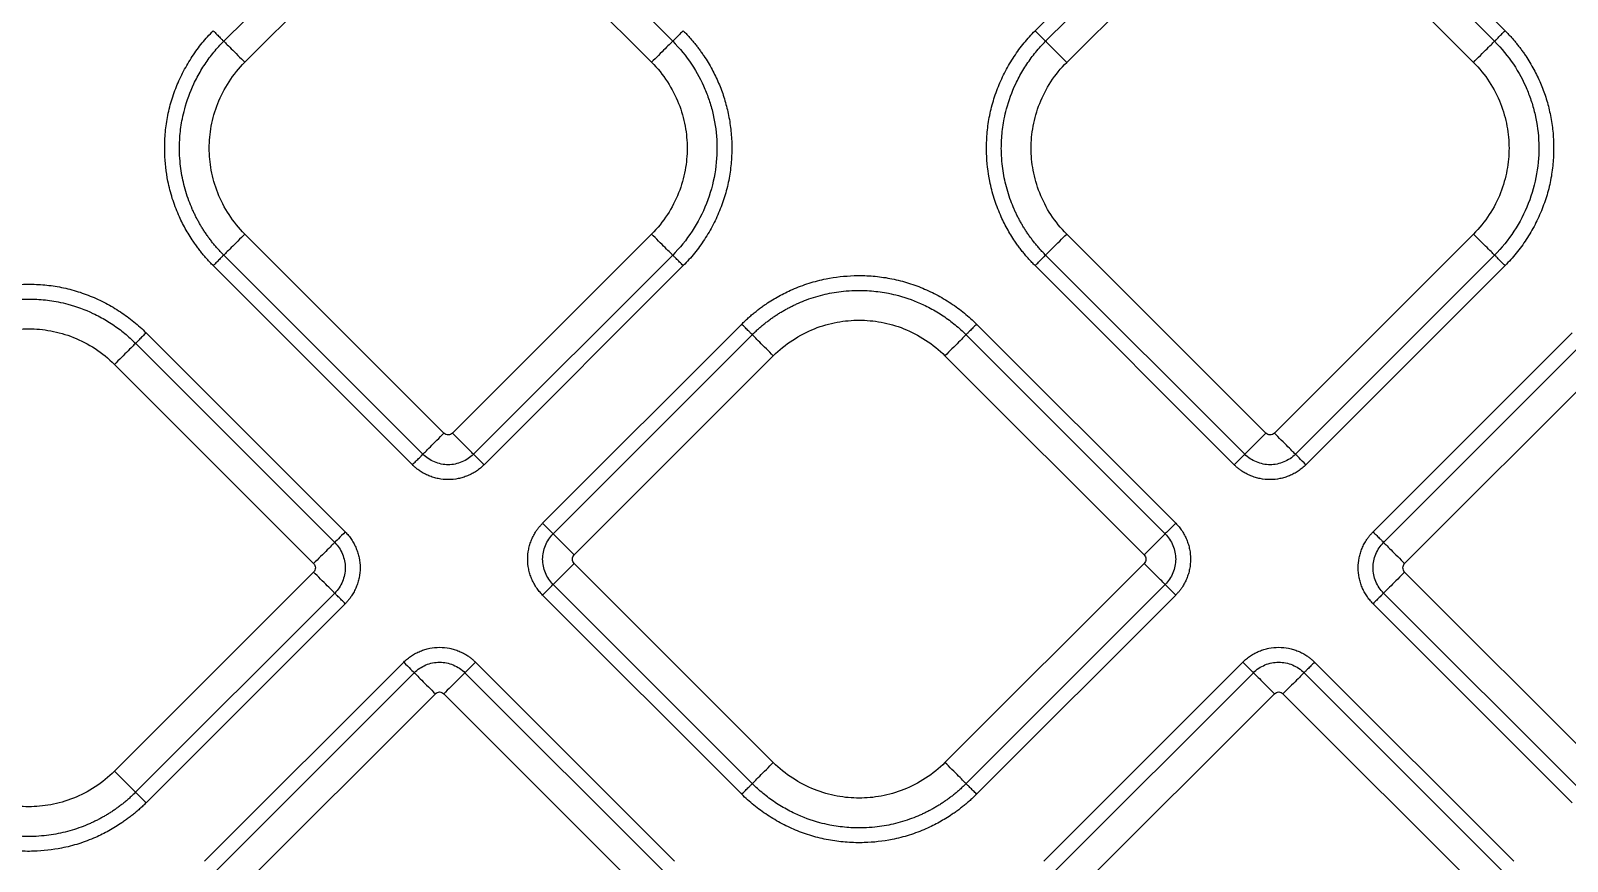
# Model space of a CAD drawing. Extents: x 0 to 84, y -21 to 126.
# Drawn here: x 36.85 to 41.93, y 31.45 to 34.2 of the extents above; entities that cross this region are included whole.
import ezdxf

# ---------------------------------------------------------------- set-up
doc = ezdxf.new("R2010")
doc.units = 0
doc.header["$MEASUREMENT"] = 0
doc.layers.add('1', color=4, linetype='Continuous')

# ---------------------------------------------------------------- blocks, each defined once
blk = doc.blocks.new('PRODIGY')
at = {"layer": '1', "color": 3, "linetype": 'Continuous', "lineweight": 25}
for p, q in [((37.4864, 34.1665), (38.1451, 34.8251)), ((38.3127, 34.8251), (38.9714, 34.1665)), ((40.1703, 34.2013), (40.829, 34.8599)), ((40.2052, 34.1664), (40.8639, 34.8251)), ((41.0316, 34.8251), (41.6902, 34.1664)), ((41.0664, 34.8599), (41.7251, 34.2013)), ((37.5561, 34.0968), (38.2148, 34.7554)), ((38.243, 34.7554), (38.9017, 34.0968)), ((40.2749, 34.0967), (40.9336, 34.7554)), ((40.9618, 34.7554), (41.6205, 34.0967)), ((38.2148, 32.8701), (37.5561, 33.5288)), ((38.9017, 33.5288), (38.243, 32.8701)), ((40.9336, 32.8701), (40.2749, 33.5287)), ((41.6205, 33.5287), (40.9618, 32.8701)), ((38.1451, 32.8004), (37.4864, 33.4591)), ((38.9714, 33.4591), (38.3127, 32.8004)), ((40.8639, 32.8004), (40.2052, 33.459)), ((41.6902, 33.459), (41.0316, 32.8004)), ((38.1102, 32.7656), (37.4515, 33.4242)), ((39.0063, 33.4242), (38.3476, 32.7656)), ((40.829, 32.7655), (40.1703, 33.4242)), ((41.7251, 33.4242), (41.0664, 32.7655)), ((37.2295, 33.2022), (37.8882, 32.5436)), ((38.5411, 32.5721), (39.1998, 33.2307)), ((38.576, 32.5372), (39.2346, 33.1959)), ((39.942, 33.1959), (40.6007, 32.5372)), ((39.9769, 33.2307), (40.6355, 32.5721)), ((41.2884, 32.5436), (41.9471, 33.2022)), ((37.1947, 33.1674), (37.8533, 32.5087)), ((41.3232, 32.5087), (41.9819, 33.1674)), ((37.125, 33.0977), (37.7836, 32.439)), ((38.6457, 32.4675), (39.3043, 33.1262)), ((39.8723, 33.1262), (40.531, 32.4675)), ((41.3929, 32.439), (42.0516, 33.0977)), ((39.3043, 31.7805), (38.6457, 32.4392)), ((40.531, 32.4392), (39.8723, 31.7805)), ((37.7836, 32.4107), (37.125, 31.752)), ((42.0516, 31.752), (41.3929, 32.4107)), ((37.8533, 32.341), (37.1947, 31.6823)), ((39.1998, 31.676), (38.5411, 32.3346)), ((39.2346, 31.7108), (38.576, 32.3695)), ((40.6007, 32.3695), (39.942, 31.7108)), ((40.6355, 32.3346), (39.9769, 31.676)), ((41.9819, 31.6823), (41.3232, 32.341)), ((37.8882, 32.3061), (37.2295, 31.6475)), ((41.9471, 31.6475), (41.2884, 32.3061)), ((37.423, 31.454), (38.0817, 32.1126)), ((37.4579, 31.4191), (38.1166, 32.0778)), ((38.2842, 32.0778), (38.9429, 31.4191)), ((38.3191, 32.1126), (38.9778, 31.454)), ((40.1989, 31.454), (40.8575, 32.1127)), ((40.2337, 31.4192), (40.8924, 32.0778)), ((41.0601, 32.0778), (41.7187, 31.4192)), ((41.0949, 32.1127), (41.7536, 31.454)), ((37.5276, 31.3494), (38.1863, 32.0081)), ((38.2145, 32.0081), (38.8732, 31.3494)), ((40.3034, 31.3495), (40.9621, 32.0081)), ((40.9904, 32.0081), (41.649, 31.3495))]:
    blk.add_line(p, q, dxfattribs=at)
for points, knots in [([(37.4515, 33.4242), (37.448, 33.4278), (37.441, 33.4349), (37.4309, 33.4459), (37.4211, 33.4571), (37.4116, 33.4687), (37.4024, 33.4805), (37.3935, 33.4926), (37.3783, 33.5144), (37.3583, 33.547), (37.3349, 33.5943), (37.3152, 33.6465), (37.2977, 33.7146), (37.29, 33.7838), (37.2913, 33.8521), (37.298, 33.908), (37.3105, 33.9631), (37.329, 34.0167), (37.3528, 34.0681), (37.3767, 34.1085), (37.398, 34.1391), (37.4149, 34.161), (37.4326, 34.1818), (37.4452, 34.1948), (37.4515, 34.2013)], [0, 0, 0, 0, 0.0173412, 0.0346651, 0.0519847, 0.069313, 0.0866627, 0.1040468, 0.121478, 0.1791406, 0.2367426, 0.3049223, 0.3728359, 0.4806859, 0.5457701, 0.6103365, 0.6759598, 0.7418949, 0.807114, 0.8726293, 0.9049132, 0.9368491, 0.9685172, 1, 1, 1, 1]), ([(37.4864, 33.4591), (37.4831, 33.4624), (37.4766, 33.469), (37.4673, 33.4792), (37.4582, 33.4896), (37.4495, 33.5001), (37.4412, 33.5108), (37.4333, 33.5216), (37.4257, 33.5326), (37.4184, 33.5436), (37.4115, 33.5547), (37.405, 33.5659), (37.3988, 33.5771), (37.3929, 33.5884), (37.3874, 33.5999), (37.3797, 33.6167), (37.3665, 33.6495), (37.3516, 33.6991), (37.3427, 33.7526), (37.3392, 33.8041), (37.3405, 33.8542), (37.3473, 33.9027), (37.3609, 33.9606), (37.3778, 34.0068), (37.3984, 34.048), (37.4108, 34.0699), (37.4241, 34.091), (37.4384, 34.1112), (37.4536, 34.1306), (37.4695, 34.1491), (37.4808, 34.1607), (37.4864, 34.1665)], [0, 0, 0, 0, 0.017777, 0.035429, 0.05295, 0.070335, 0.087579, 0.104678, 0.121627, 0.138422, 0.15506, 0.171537, 0.18785, 0.204007, 0.220236, 0.23663, 0.2744, 0.355233, 0.434067, 0.480754, 0.552372, 0.624938, 0.667358, 0.779414, 0.811539, 0.843523, 0.875326, 0.90691, 0.93824, 0.96928, 1, 1, 1, 1]), ([(37.4515, 34.2013), (37.4555, 34.1974), (37.4596, 34.1933), (37.4676, 34.1853), (37.4714, 34.1815), (37.4779, 34.1749), (37.4806, 34.1723), (37.4845, 34.1683), (37.4858, 34.1671), (37.4864, 34.1665)], [0, 0, 0, 0, 0.25, 0.25, 0.5, 0.5, 0.75, 0.75, 1, 1, 1, 1]), ([(37.4864, 34.1665), (37.4877, 34.1652), (37.4904, 34.1625), (37.4988, 34.1541), (37.5044, 34.1484), (37.5177, 34.1351), (37.5253, 34.1275), (37.5408, 34.112), (37.5487, 34.1041), (37.5561, 34.0968)], [0, 0, 0, 0, 0.25, 0.25, 0.5, 0.5, 0.75, 0.75, 1, 1, 1, 1]), ([(38.9714, 34.1665), (38.9701, 34.1652), (38.9674, 34.1625), (38.959, 34.1541), (38.9534, 34.1484), (38.9401, 34.1351), (38.9325, 34.1275), (38.917, 34.112), (38.9091, 34.1041), (38.9017, 34.0968)], [0, 0, 0, 0, 0.25, 0.25, 0.5, 0.5, 0.75, 0.75, 1, 1, 1, 1]), ([(39.0063, 34.2013), (39.0026, 34.1976), (38.9986, 34.1937), (38.9909, 34.1859), (38.9871, 34.1821), (38.9804, 34.1755), (38.9776, 34.1727), (38.9734, 34.1685), (38.9721, 34.1671), (38.9714, 34.1665)], [0, 0, 0, 0, 0.25, 0.25, 0.5, 0.5, 0.75, 0.75, 1, 1, 1, 1]), ([(38.9714, 34.1665), (38.9951, 34.1428), (39.016, 34.1171), (39.0515, 34.0638), (39.0663, 34.0362), (39.0839, 33.9946), (39.0891, 33.9809), (39.0983, 33.9525), (39.1023, 33.9378), (39.1125, 33.8926), (39.1167, 33.8608), (39.1187, 33.7955), (39.1165, 33.7619), (39.1051, 33.6951), (39.0958, 33.6618), (39.0706, 33.5976), (39.0546, 33.5667), (39.0168, 33.5093), (38.9951, 33.4828), (38.9714, 33.4591)], [0, 0, 0, 0, 0.125, 0.125, 0.25, 0.25, 0.3125, 0.3125, 0.375, 0.375, 0.5, 0.5, 0.625, 0.625, 0.75, 0.75, 0.875, 0.875, 1, 1, 1, 1]), ([(39.0063, 34.2013), (39.0094, 34.1981), (39.0157, 34.1917), (39.0249, 34.1818), (39.0339, 34.1717), (39.0425, 34.1614), (39.051, 34.1508), (39.0592, 34.1401), (39.0671, 34.1291), (39.0771, 34.1145), (39.0888, 34.096), (39.1057, 34.0664), (39.1241, 34.0286), (39.1415, 33.9818), (39.1547, 33.9329), (39.1636, 33.8819), (39.1677, 33.8287), (39.1667, 33.7746), (39.1602, 33.7195), (39.148, 33.6649), (39.1298, 33.6113), (39.1062, 33.5597), (39.0822, 33.5188), (39.0608, 33.4877), (39.0436, 33.4654), (39.0256, 33.4441), (39.0127, 33.4308), (39.0063, 33.4242)], [0, 0, 0, 0, 0.015653, 0.03129, 0.046922, 0.062557, 0.078206, 0.093877, 0.10958, 0.125325, 0.155378, 0.185662, 0.243925, 0.301095, 0.359088, 0.419952, 0.480645, 0.544392, 0.607866, 0.673169, 0.738587, 0.80425, 0.870202, 0.903106, 0.935649, 0.967918, 1, 1, 1, 1]), ([(40.1703, 33.4242), (40.1669, 33.4277), (40.1599, 33.4348), (40.1497, 33.4459), (40.1399, 33.4571), (40.1304, 33.4686), (40.1212, 33.4805), (40.1123, 33.4925), (40.0971, 33.5143), (40.0771, 33.5469), (40.0537, 33.5943), (40.034, 33.6465), (40.0165, 33.7145), (40.0088, 33.7837), (40.0101, 33.8521), (40.0168, 33.908), (40.0293, 33.963), (40.0478, 34.0166), (40.0716, 34.068), (40.0955, 34.1085), (40.1168, 34.1391), (40.1337, 34.1609), (40.1514, 34.1818), (40.164, 34.1948), (40.1703, 34.2013)], [0, 0, 0, 0, 0.017341, 0.034665, 0.051985, 0.069313, 0.086663, 0.104047, 0.121478, 0.179141, 0.236743, 0.304922, 0.372836, 0.480686, 0.54577, 0.610337, 0.67596, 0.741895, 0.807114, 0.872629, 0.904913, 0.936849, 0.968517, 1, 1, 1, 1]), ([(40.2052, 33.459), (40.2019, 33.4624), (40.1954, 33.469), (40.1861, 33.4792), (40.177, 33.4896), (40.1683, 33.5001), (40.16, 33.5108), (40.1521, 33.5216), (40.1445, 33.5325), (40.1372, 33.5436), (40.1303, 33.5547), (40.1238, 33.5658), (40.1176, 33.5771), (40.1118, 33.5884), (40.1062, 33.5999), (40.0985, 33.6167), (40.0853, 33.6495), (40.0704, 33.6991), (40.0615, 33.7525), (40.058, 33.8041), (40.0593, 33.8541), (40.0661, 33.9026), (40.0797, 33.9605), (40.0966, 34.0067), (40.1172, 34.048), (40.1296, 34.0698), (40.143, 34.0909), (40.1573, 34.1112), (40.1724, 34.1306), (40.1883, 34.1491), (40.1996, 34.1607), (40.2052, 34.1664)], [0, 0, 0, 0, 0.017777, 0.035429, 0.05295, 0.070335, 0.087579, 0.104677, 0.121626, 0.138422, 0.15506, 0.171537, 0.18785, 0.204007, 0.220236, 0.23663, 0.2744, 0.355233, 0.434068, 0.480754, 0.552371, 0.624938, 0.667358, 0.779414, 0.811539, 0.843523, 0.875326, 0.90691, 0.93824, 0.96928, 1, 1, 1, 1]), ([(40.1703, 34.2013), (40.1743, 34.1974), (40.1784, 34.1932), (40.1864, 34.1853), (40.1902, 34.1814), (40.1967, 34.1749), (40.1994, 34.1722), (40.2033, 34.1683), (40.2046, 34.1671), (40.2052, 34.1664)], [0, 0, 0, 0, 0.25, 0.25, 0.5, 0.5, 0.75, 0.75, 1, 1, 1, 1]), ([(40.2052, 34.1664), (40.2065, 34.1651), (40.2092, 34.1624), (40.2176, 34.1541), (40.2232, 34.1484), (40.2365, 34.1351), (40.2441, 34.1275), (40.2596, 34.112), (40.2675, 34.1041), (40.2749, 34.0967)], [0, 0, 0, 0, 0.25, 0.25, 0.5, 0.5, 0.75, 0.75, 1, 1, 1, 1]), ([(41.6205, 34.0967), (41.6279, 34.1041), (41.6358, 34.112), (41.6513, 34.1275), (41.6589, 34.1351), (41.6722, 34.1484), (41.6778, 34.1541), (41.6862, 34.1624), (41.6889, 34.1651), (41.6902, 34.1664)], [0, 0, 0, 0, 0.25, 0.25, 0.5, 0.5, 0.75, 0.75, 1, 1, 1, 1]), ([(41.6902, 34.1664), (41.6908, 34.1671), (41.6921, 34.1683), (41.696, 34.1722), (41.6987, 34.1749), (41.7052, 34.1814), (41.709, 34.1853), (41.717, 34.1932), (41.7212, 34.1974), (41.7251, 34.2013)], [0, 0, 0, 0, 0.25, 0.25, 0.5, 0.5, 0.75, 0.75, 1, 1, 1, 1]), ([(41.6902, 34.1664), (41.7139, 34.1427), (41.7348, 34.1171), (41.7703, 34.0638), (41.7851, 34.0362), (41.8027, 33.9946), (41.8079, 33.9809), (41.8171, 33.9524), (41.8211, 33.9377), (41.8313, 33.8925), (41.8355, 33.8608), (41.8375, 33.7954), (41.8353, 33.7619), (41.8239, 33.6951), (41.8146, 33.6618), (41.7894, 33.5975), (41.7734, 33.5667), (41.7356, 33.5092), (41.7139, 33.4827), (41.6902, 33.459)], [0, 0, 0, 0, 0.125, 0.125, 0.25, 0.25, 0.3125, 0.3125, 0.375, 0.375, 0.5, 0.5, 0.625, 0.625, 0.75, 0.75, 0.875, 0.875, 1, 1, 1, 1]), ([(41.7251, 34.2013), (41.7282, 34.1981), (41.7346, 34.1917), (41.7437, 34.1818), (41.7527, 34.1717), (41.7613, 34.1613), (41.7698, 34.1508), (41.778, 34.14), (41.7859, 34.129), (41.7959, 34.1145), (41.8076, 34.096), (41.8245, 34.0663), (41.8429, 34.0286), (41.8603, 33.9818), (41.8736, 33.9328), (41.8824, 33.8819), (41.8865, 33.8287), (41.8855, 33.7746), (41.879, 33.7195), (41.8668, 33.6649), (41.8486, 33.6113), (41.825, 33.5597), (41.801, 33.5188), (41.7796, 33.4877), (41.7624, 33.4654), (41.7444, 33.4441), (41.7315, 33.4308), (41.7251, 33.4242)], [0, 0, 0, 0, 0.015653, 0.03129, 0.046922, 0.062557, 0.078206, 0.093877, 0.10958, 0.125325, 0.155378, 0.185662, 0.243925, 0.301095, 0.359088, 0.419952, 0.480645, 0.544392, 0.607866, 0.673169, 0.738587, 0.80425, 0.870202, 0.903106, 0.935649, 0.967918, 1, 1, 1, 1]), ([(37.5561, 33.5288), (37.5365, 33.5484), (37.5189, 33.57), (37.4889, 33.616), (37.4764, 33.6402), (37.4569, 33.6897), (37.4498, 33.7148), (37.4406, 33.7646), (37.4385, 33.7891), (37.4385, 33.8364), (37.4406, 33.861), (37.4498, 33.9107), (37.4569, 33.9359), (37.4764, 33.9853), (37.4889, 34.0096), (37.5189, 34.0555), (37.5365, 34.0772), (37.5561, 34.0968)], [0, 0, 0, 0, 0.125, 0.125, 0.25, 0.25, 0.375, 0.375, 0.5, 0.5, 0.625, 0.625, 0.75, 0.75, 0.875, 0.875, 1, 1, 1, 1]), ([(38.9017, 34.0968), (38.9213, 34.0772), (38.9389, 34.0555), (38.9689, 34.0096), (38.9814, 33.9853), (39.0009, 33.9359), (39.008, 33.9107), (39.0172, 33.861), (39.0193, 33.8364), (39.0193, 33.7891), (39.0172, 33.7646), (39.008, 33.7148), (39.0009, 33.6897), (38.9814, 33.6402), (38.9689, 33.616), (38.9389, 33.57), (38.9213, 33.5484), (38.9017, 33.5288)], [0, 0, 0, 0, 0.125, 0.125, 0.25, 0.25, 0.375, 0.375, 0.5, 0.5, 0.625, 0.625, 0.75, 0.75, 0.875, 0.875, 1, 1, 1, 1]), ([(40.2749, 33.5287), (40.2553, 33.5484), (40.2377, 33.57), (40.2077, 33.6159), (40.1953, 33.6402), (40.1757, 33.6896), (40.1686, 33.7148), (40.1594, 33.7645), (40.1573, 33.7891), (40.1573, 33.8364), (40.1594, 33.861), (40.1686, 33.9107), (40.1757, 33.9359), (40.1953, 33.9853), (40.2077, 34.0096), (40.2377, 34.0555), (40.2553, 34.0771), (40.2749, 34.0967)], [0, 0, 0, 0, 0.125, 0.125, 0.25, 0.25, 0.375, 0.375, 0.5, 0.5, 0.625, 0.625, 0.75, 0.75, 0.875, 0.875, 1, 1, 1, 1]), ([(41.6205, 34.0967), (41.6401, 34.0771), (41.6577, 34.0555), (41.6877, 34.0096), (41.7002, 33.9853), (41.7197, 33.9359), (41.7268, 33.9107), (41.736, 33.861), (41.7382, 33.8364), (41.7382, 33.7891), (41.736, 33.7645), (41.7268, 33.7148), (41.7197, 33.6896), (41.7002, 33.6402), (41.6877, 33.6159), (41.6577, 33.57), (41.6401, 33.5484), (41.6205, 33.5287)], [0, 0, 0, 0, 0.125, 0.125, 0.25, 0.25, 0.375, 0.375, 0.5, 0.5, 0.625, 0.625, 0.75, 0.75, 0.875, 0.875, 1, 1, 1, 1]), ([(37.5561, 33.5288), (37.5487, 33.5214), (37.5408, 33.5135), (37.5253, 33.498), (37.5177, 33.4904), (37.5044, 33.4771), (37.4988, 33.4714), (37.4904, 33.4631), (37.4877, 33.4604), (37.4864, 33.4591)], [0, 0, 0, 0, 0.25, 0.25, 0.5, 0.5, 0.75, 0.75, 1, 1, 1, 1]), ([(38.9714, 33.4591), (38.9701, 33.4604), (38.9674, 33.4631), (38.959, 33.4714), (38.9534, 33.4771), (38.9401, 33.4904), (38.9325, 33.498), (38.917, 33.5135), (38.9091, 33.5214), (38.9017, 33.5288)], [0, 0, 0, 0, 0.25, 0.25, 0.5, 0.5, 0.75, 0.75, 1, 1, 1, 1]), ([(40.2052, 33.459), (40.2065, 33.4603), (40.2092, 33.4631), (40.2176, 33.4714), (40.2232, 33.4771), (40.2365, 33.4904), (40.2441, 33.498), (40.2596, 33.5135), (40.2675, 33.5214), (40.2749, 33.5287)], [0, 0, 0, 0, 0.25, 0.25, 0.5, 0.5, 0.75, 0.75, 1, 1, 1, 1]), ([(41.6902, 33.459), (41.6889, 33.4603), (41.6862, 33.4631), (41.6778, 33.4714), (41.6722, 33.4771), (41.6589, 33.4904), (41.6513, 33.498), (41.6358, 33.5135), (41.6279, 33.5214), (41.6205, 33.5287)], [0, 0, 0, 0, 0.25, 0.25, 0.5, 0.5, 0.75, 0.75, 1, 1, 1, 1]), ([(37.4864, 33.4591), (37.4858, 33.4585), (37.4845, 33.4572), (37.4806, 33.4533), (37.4779, 33.4506), (37.4714, 33.4441), (37.4676, 33.4403), (37.4596, 33.4323), (37.4555, 33.4281), (37.4515, 33.4242)], [0, 0, 0, 0, 0.25, 0.25, 0.5, 0.5, 0.75, 0.75, 1, 1, 1, 1]), ([(39.0063, 33.4242), (39.0023, 33.4281), (38.9982, 33.4323), (38.9902, 33.4403), (38.9864, 33.4441), (38.9799, 33.4506), (38.9772, 33.4533), (38.9733, 33.4572), (38.972, 33.4585), (38.9714, 33.4591)], [0, 0, 0, 0, 0.25, 0.25, 0.5, 0.5, 0.75, 0.75, 1, 1, 1, 1]), ([(40.1703, 33.4242), (40.174, 33.4279), (40.178, 33.4318), (40.1857, 33.4396), (40.1895, 33.4434), (40.1962, 33.45), (40.199, 33.4529), (40.2032, 33.457), (40.2045, 33.4584), (40.2052, 33.459)], [0, 0, 0, 0, 0.25, 0.25, 0.5, 0.5, 0.75, 0.75, 1, 1, 1, 1]), ([(41.7251, 33.4242), (41.7212, 33.4281), (41.717, 33.4323), (41.709, 33.4402), (41.7052, 33.444), (41.6987, 33.4506), (41.696, 33.4533), (41.6921, 33.4572), (41.6908, 33.4584), (41.6902, 33.459)], [0, 0, 0, 0, 0.25, 0.25, 0.5, 0.5, 0.75, 0.75, 1, 1, 1, 1]), ([(36.4524, 33.2022), (36.456, 33.2057), (36.4631, 33.2127), (36.4741, 33.2228), (36.4854, 33.2326), (36.4969, 33.2422), (36.5087, 33.2514), (36.5208, 33.2603), (36.5426, 33.2755), (36.5752, 33.2955), (36.6225, 33.3189), (36.6747, 33.3386), (36.7428, 33.356), (36.812, 33.3638), (36.8803, 33.3625), (36.9362, 33.3558), (36.9913, 33.3432), (37.0449, 33.3248), (37.0963, 33.301), (37.1367, 33.2771), (37.1673, 33.2558), (37.1892, 33.2389), (37.21, 33.2212), (37.223, 33.2085), (37.2295, 33.2022)], [0, 0, 0, 0, 0.0173412, 0.0346651, 0.0519847, 0.069313, 0.0866627, 0.1040468, 0.121478, 0.1791406, 0.2367426, 0.3049223, 0.3728359, 0.4806859, 0.5457701, 0.6103365, 0.6759598, 0.7418949, 0.807114, 0.8726293, 0.9049132, 0.9368491, 0.9685172, 1, 1, 1, 1]), ([(39.1998, 33.2307), (39.2033, 33.2342), (39.2104, 33.2412), (39.2214, 33.2513), (39.2327, 33.2611), (39.2442, 33.2707), (39.256, 33.2799), (39.2681, 33.2888), (39.2899, 33.304), (39.3225, 33.324), (39.3698, 33.3474), (39.4221, 33.3671), (39.4901, 33.3845), (39.5593, 33.3923), (39.6277, 33.391), (39.6835, 33.3843), (39.7386, 33.3717), (39.7922, 33.3533), (39.8436, 33.3295), (39.884, 33.3056), (39.9147, 33.2843), (39.9365, 33.2674), (39.9573, 33.2497), (39.9704, 33.237), (39.9769, 33.2307)], [0, 0, 0, 0, 0.017341, 0.034665, 0.051985, 0.069313, 0.086663, 0.104047, 0.121478, 0.179141, 0.236743, 0.304922, 0.372836, 0.480686, 0.54577, 0.610337, 0.67596, 0.741895, 0.807114, 0.872629, 0.904913, 0.936849, 0.968517, 1, 1, 1, 1]), ([(36.4873, 33.1674), (36.4906, 33.1706), (36.4972, 33.1771), (36.5074, 33.1865), (36.5178, 33.1955), (36.5284, 33.2042), (36.539, 33.2125), (36.5499, 33.2205), (36.5608, 33.2281), (36.5718, 33.2353), (36.5829, 33.2422), (36.5941, 33.2488), (36.6053, 33.2549), (36.6166, 33.2608), (36.6281, 33.2664), (36.6449, 33.274), (36.6777, 33.2873), (36.7274, 33.3021), (36.7808, 33.3111), (36.8323, 33.3145), (36.8824, 33.3132), (36.9309, 33.3064), (36.9888, 33.2929), (37.035, 33.276), (37.0762, 33.2553), (37.0981, 33.243), (37.1192, 33.2296), (37.1395, 33.2153), (37.1588, 33.2001), (37.1773, 33.1842), (37.1889, 33.173), (37.1947, 33.1674)], [0, 0, 0, 0, 0.017777, 0.035429, 0.05295, 0.070335, 0.087579, 0.104677, 0.121626, 0.138421, 0.155059, 0.171537, 0.18785, 0.204007, 0.220236, 0.23663, 0.2744, 0.355233, 0.434067, 0.480754, 0.552371, 0.624938, 0.667358, 0.779414, 0.811539, 0.843523, 0.875325, 0.90691, 0.93824, 0.96928, 1, 1, 1, 1]), ([(39.2346, 33.1959), (39.2379, 33.1991), (39.2446, 33.2056), (39.2548, 33.215), (39.2652, 33.224), (39.2757, 33.2327), (39.2864, 33.241), (39.2972, 33.249), (39.3081, 33.2566), (39.3192, 33.2638), (39.3303, 33.2707), (39.3414, 33.2773), (39.3527, 33.2834), (39.364, 33.2893), (39.3755, 33.2949), (39.3922, 33.3025), (39.425, 33.3158), (39.4747, 33.3306), (39.5281, 33.3396), (39.5797, 33.343), (39.6297, 33.3417), (39.6782, 33.3349), (39.7361, 33.3214), (39.7823, 33.3045), (39.8235, 33.2838), (39.8454, 33.2715), (39.8665, 33.2581), (39.8868, 33.2438), (39.9062, 33.2286), (39.9247, 33.2127), (39.9363, 33.2015), (39.942, 33.1959)], [0, 0, 0, 0, 0.017777, 0.035429, 0.05295, 0.070334, 0.087578, 0.104677, 0.121626, 0.138421, 0.155059, 0.171536, 0.18785, 0.204007, 0.220236, 0.23663, 0.2744, 0.355233, 0.434068, 0.480754, 0.552371, 0.624938, 0.667358, 0.779414, 0.811539, 0.843523, 0.875325, 0.90691, 0.938239, 0.96928, 1, 1, 1, 1]), ([(39.3043, 33.1262), (39.3239, 33.1458), (39.3456, 33.1633), (39.3915, 33.1933), (39.4158, 33.2058), (39.4652, 33.2254), (39.4904, 33.2325), (39.5401, 33.2417), (39.5647, 33.2438), (39.612, 33.2438), (39.6365, 33.2417), (39.6863, 33.2325), (39.7114, 33.2254), (39.7609, 33.2058), (39.7851, 33.1933), (39.8311, 33.1633), (39.8527, 33.1458), (39.8723, 33.1262)], [0, 0, 0, 0, 0.125, 0.125, 0.25, 0.25, 0.375, 0.375, 0.5, 0.5, 0.625, 0.625, 0.75, 0.75, 0.875, 0.875, 1, 1, 1, 1]), ([(36.557, 33.0977), (36.5766, 33.1173), (36.5982, 33.1348), (36.6442, 33.1648), (36.6684, 33.1773), (36.7179, 33.1969), (36.743, 33.204), (36.7928, 33.2132), (36.8173, 33.2153), (36.8646, 33.2153), (36.8892, 33.2132), (36.9389, 33.204), (36.9641, 33.1969), (37.0135, 33.1773), (37.0378, 33.1648), (37.0837, 33.1348), (37.1054, 33.1173), (37.125, 33.0977)], [0, 0, 0, 0, 0.125, 0.125, 0.25, 0.25, 0.375, 0.375, 0.5, 0.5, 0.625, 0.625, 0.75, 0.75, 0.875, 0.875, 1, 1, 1, 1]), ([(37.2295, 33.2022), (37.2256, 33.1983), (37.2215, 33.1941), (37.2135, 33.1862), (37.2097, 33.1824), (37.2032, 33.1758), (37.2005, 33.1731), (37.1965, 33.1692), (37.1953, 33.168), (37.1947, 33.1674)], [0, 0, 0, 0, 0.25, 0.25, 0.5, 0.5, 0.75, 0.75, 1, 1, 1, 1]), ([(39.2346, 33.1959), (39.234, 33.1965), (39.2328, 33.1977), (39.2288, 33.2016), (39.2261, 33.2043), (39.2196, 33.2109), (39.2158, 33.2147), (39.2078, 33.2227), (39.2037, 33.2268), (39.1998, 33.2307)], [0, 0, 0, 0, 0.25, 0.25, 0.5, 0.5, 0.75, 0.75, 1, 1, 1, 1]), ([(39.3043, 33.1262), (39.297, 33.1335), (39.2891, 33.1414), (39.2736, 33.1569), (39.266, 33.1645), (39.2527, 33.1778), (39.247, 33.1835), (39.2386, 33.1918), (39.2359, 33.1946), (39.2346, 33.1959)], [0, 0, 0, 0, 0.25, 0.25, 0.5, 0.5, 0.75, 0.75, 1, 1, 1, 1]), ([(39.942, 33.1959), (39.9407, 33.1946), (39.938, 33.1918), (39.9296, 33.1835), (39.924, 33.1778), (39.9107, 33.1645), (39.9031, 33.1569), (39.8876, 33.1414), (39.8797, 33.1335), (39.8723, 33.1262)], [0, 0, 0, 0, 0.25, 0.25, 0.5, 0.5, 0.75, 0.75, 1, 1, 1, 1]), ([(39.9769, 33.2307), (39.973, 33.2268), (39.9688, 33.2227), (39.9608, 33.2147), (39.957, 33.2109), (39.9505, 33.2043), (39.9478, 33.2016), (39.9439, 33.1977), (39.9426, 33.1965), (39.942, 33.1959)], [0, 0, 0, 0, 0.25, 0.25, 0.5, 0.5, 0.75, 0.75, 1, 1, 1, 1]), ([(37.1947, 33.1674), (37.1934, 33.1661), (37.1907, 33.1633), (37.1823, 33.155), (37.1766, 33.1493), (37.1634, 33.136), (37.1557, 33.1284), (37.1402, 33.1129), (37.1323, 33.105), (37.125, 33.0977)], [0, 0, 0, 0, 0.25, 0.25, 0.5, 0.5, 0.75, 0.75, 1, 1, 1, 1]), ([(38.1451, 32.8004), (38.1464, 32.8017), (38.1491, 32.8044), (38.1574, 32.8128), (38.1631, 32.8184), (38.1764, 32.8317), (38.184, 32.8393), (38.1995, 32.8548), (38.2074, 32.8627), (38.2148, 32.8701)], [0, 0, 0, 0, 0.25, 0.25, 0.5, 0.5, 0.75, 0.75, 1, 1, 1, 1]), ([(38.3127, 32.8004), (38.3114, 32.8017), (38.3087, 32.8044), (38.3004, 32.8127), (38.2948, 32.8184), (38.2815, 32.8317), (38.2739, 32.8393), (38.2583, 32.8548), (38.2504, 32.8627), (38.243, 32.8701)], [0, 0, 0, 0, 0.25, 0.25, 0.5, 0.5, 0.75, 0.75, 1, 1, 1, 1]), ([(40.8639, 32.8004), (40.8652, 32.8017), (40.8679, 32.8044), (40.8762, 32.8127), (40.8819, 32.8184), (40.8952, 32.8317), (40.9028, 32.8393), (40.9183, 32.8548), (40.9262, 32.8627), (40.9336, 32.8701)], [0, 0, 0, 0, 0.25, 0.25, 0.5, 0.5, 0.75, 0.75, 1, 1, 1, 1]), ([(41.0316, 32.8004), (41.0303, 32.8017), (41.0276, 32.8044), (41.0192, 32.8127), (41.0136, 32.8183), (41.0003, 32.8316), (40.9927, 32.8392), (40.9772, 32.8548), (40.9692, 32.8627), (40.9618, 32.8701)], [0, 0, 0, 0, 0.25, 0.25, 0.5, 0.5, 0.75, 0.75, 1, 1, 1, 1]), ([(38.1102, 32.7656), (38.1141, 32.7695), (38.1183, 32.7736), (38.1262, 32.7816), (38.1301, 32.7854), (38.1366, 32.7919), (38.1393, 32.7946), (38.1432, 32.7986), (38.1444, 32.7998), (38.1451, 32.8004)], [0, 0, 0, 0, 0.25, 0.25, 0.5, 0.5, 0.75, 0.75, 1, 1, 1, 1]), ([(38.3127, 32.8004), (38.3019, 32.7896), (38.2887, 32.7808), (38.2598, 32.7688), (38.2443, 32.7657), (38.2136, 32.7657), (38.198, 32.7688), (38.1691, 32.7808), (38.1559, 32.7896), (38.1451, 32.8004)], [0, 0, 0, 0, 0.25, 0.25, 0.5, 0.5, 0.75, 0.75, 1, 1, 1, 1]), ([(38.3476, 32.7656), (38.3393, 32.7738), (38.3311, 32.7821), (38.3185, 32.7947), (38.3141, 32.799), (38.3127, 32.8004)], [0, 0, 0, 0, 0.5, 0.5, 1, 1, 1, 1]), ([(40.829, 32.7655), (40.8329, 32.7695), (40.8371, 32.7736), (40.845, 32.7816), (40.8489, 32.7854), (40.8554, 32.7919), (40.8581, 32.7946), (40.862, 32.7985), (40.8633, 32.7998), (40.8639, 32.8004)], [0, 0, 0, 0, 0.25, 0.25, 0.5, 0.5, 0.75, 0.75, 1, 1, 1, 1]), ([(41.0316, 32.8004), (41.0207, 32.7895), (41.0075, 32.7807), (40.9786, 32.7688), (40.9631, 32.7656), (40.9324, 32.7656), (40.9168, 32.7688), (40.8879, 32.7807), (40.8747, 32.7895), (40.8639, 32.8004)], [0, 0, 0, 0, 0.25, 0.25, 0.5, 0.5, 0.75, 0.75, 1, 1, 1, 1]), ([(41.0664, 32.7655), (41.0582, 32.7738), (41.0499, 32.782), (41.0373, 32.7946), (41.0329, 32.799), (41.0316, 32.8004)], [0, 0, 0, 0, 0.5, 0.5, 1, 1, 1, 1]), ([(38.3476, 32.7656), (38.3457, 32.7637), (38.3417, 32.7598), (38.3355, 32.7545), (38.3289, 32.7494), (38.3199, 32.7431), (38.3081, 32.736), (38.2932, 32.729), (38.2777, 32.7234), (38.2564, 32.7181), (38.2289, 32.7153), (38.2014, 32.7181), (38.1801, 32.7234), (38.1646, 32.729), (38.1497, 32.736), (38.1371, 32.7436), (38.1266, 32.751), (38.1181, 32.758), (38.1128, 32.763), (38.1102, 32.7656)], [0, 0, 0, 0, 0.031198, 0.062422, 0.093752, 0.125266, 0.187622, 0.250173, 0.31267, 0.375042, 0.499989, 0.624937, 0.687308, 0.749825, 0.812368, 0.874743, 0.916727, 0.958417, 1, 1, 1, 1]), ([(41.0664, 32.7655), (41.0645, 32.7636), (41.0605, 32.7598), (41.0543, 32.7544), (41.0478, 32.7494), (41.0387, 32.7431), (41.0269, 32.736), (41.012, 32.729), (40.9965, 32.7234), (40.9752, 32.718), (40.9477, 32.7152), (40.9202, 32.718), (40.8989, 32.7234), (40.8834, 32.729), (40.8685, 32.736), (40.8559, 32.7435), (40.8454, 32.751), (40.8369, 32.7579), (40.8316, 32.763), (40.829, 32.7655)], [0, 0, 0, 0, 0.031198, 0.062422, 0.093752, 0.125266, 0.187622, 0.250173, 0.31267, 0.375042, 0.499989, 0.624937, 0.687308, 0.749825, 0.812368, 0.874743, 0.916727, 0.958417, 1, 1, 1, 1]), ([(37.8882, 32.5436), (37.8799, 32.5353), (37.8717, 32.5271), (37.8591, 32.5144), (37.8547, 32.5101), (37.8533, 32.5087)], [0, 0, 0, 0, 0.5, 0.5, 1, 1, 1, 1]), ([(37.8882, 32.5436), (37.8901, 32.5416), (37.8939, 32.5377), (37.8993, 32.5314), (37.9044, 32.5249), (37.9107, 32.5159), (37.9177, 32.5041), (37.9247, 32.4891), (37.9303, 32.4736), (37.9357, 32.4523), (37.9385, 32.4249), (37.9357, 32.3974), (37.9303, 32.3761), (37.9247, 32.3606), (37.9177, 32.3456), (37.9102, 32.333), (37.9027, 32.3226), (37.8958, 32.314), (37.8907, 32.3088), (37.8882, 32.3061)], [0, 0, 0, 0, 0.0311978, 0.062422, 0.0937518, 0.1252655, 0.1876219, 0.2501726, 0.3126696, 0.3750423, 0.4999886, 0.6249367, 0.6873081, 0.7498252, 0.8123684, 0.8747429, 0.9167266, 0.9584166, 1, 1, 1, 1]), ([(38.5411, 32.3346), (38.5392, 32.3366), (38.5354, 32.3405), (38.53, 32.3468), (38.525, 32.3533), (38.5186, 32.3623), (38.5116, 32.3741), (38.5046, 32.3891), (38.499, 32.4046), (38.4936, 32.4259), (38.4908, 32.4533), (38.4936, 32.4808), (38.499, 32.5021), (38.5046, 32.5176), (38.5116, 32.5326), (38.5191, 32.5452), (38.5266, 32.5556), (38.5335, 32.5642), (38.5386, 32.5694), (38.5411, 32.5721)], [0, 0, 0, 0, 0.031198, 0.062422, 0.093752, 0.125266, 0.187622, 0.250173, 0.31267, 0.375042, 0.499989, 0.624937, 0.687308, 0.749825, 0.812368, 0.874743, 0.916727, 0.958417, 1, 1, 1, 1]), ([(38.5411, 32.5721), (38.545, 32.5681), (38.5492, 32.564), (38.5572, 32.556), (38.561, 32.5522), (38.5675, 32.5457), (38.5702, 32.543), (38.5741, 32.539), (38.5753, 32.5378), (38.576, 32.5372)], [0, 0, 0, 0, 0.25, 0.25, 0.5, 0.5, 0.75, 0.75, 1, 1, 1, 1]), ([(38.576, 32.3695), (38.5651, 32.3803), (38.5563, 32.3936), (38.5444, 32.4224), (38.5412, 32.438), (38.5412, 32.4687), (38.5444, 32.4843), (38.5563, 32.5131), (38.5651, 32.5264), (38.576, 32.5372)], [0, 0, 0, 0, 0.25, 0.25, 0.5, 0.5, 0.75, 0.75, 1, 1, 1, 1]), ([(38.576, 32.5372), (38.5773, 32.5359), (38.58, 32.5332), (38.5883, 32.5248), (38.594, 32.5192), (38.6073, 32.5059), (38.6149, 32.4983), (38.6304, 32.4827), (38.6383, 32.4749), (38.6457, 32.4675)], [0, 0, 0, 0, 0.25, 0.25, 0.5, 0.5, 0.75, 0.75, 1, 1, 1, 1]), ([(40.6007, 32.5372), (40.5994, 32.5359), (40.5967, 32.5332), (40.5884, 32.5249), (40.5827, 32.5192), (40.5694, 32.5059), (40.5618, 32.4983), (40.5463, 32.4828), (40.5384, 32.4749), (40.531, 32.4675)], [0, 0, 0, 0, 0.25, 0.25, 0.5, 0.5, 0.75, 0.75, 1, 1, 1, 1]), ([(40.6355, 32.5721), (40.6273, 32.5638), (40.619, 32.5556), (40.6064, 32.5429), (40.6021, 32.5386), (40.6007, 32.5372)], [0, 0, 0, 0, 0.5, 0.5, 1, 1, 1, 1]), ([(40.6007, 32.5372), (40.6115, 32.5264), (40.6203, 32.5131), (40.6323, 32.4843), (40.6354, 32.4687), (40.6354, 32.438), (40.6323, 32.4224), (40.6203, 32.3936), (40.6115, 32.3803), (40.6007, 32.3695)], [0, 0, 0, 0, 0.25, 0.25, 0.5, 0.5, 0.75, 0.75, 1, 1, 1, 1]), ([(40.6355, 32.5721), (40.6374, 32.5701), (40.6413, 32.5662), (40.6466, 32.5599), (40.6517, 32.5534), (40.658, 32.5444), (40.6651, 32.5326), (40.6721, 32.5176), (40.6776, 32.5021), (40.683, 32.4808), (40.6858, 32.4534), (40.683, 32.4259), (40.6776, 32.4046), (40.6721, 32.3891), (40.6651, 32.3741), (40.6575, 32.3615), (40.6501, 32.3511), (40.6431, 32.3425), (40.6381, 32.3373), (40.6355, 32.3346)], [0, 0, 0, 0, 0.031198, 0.062422, 0.093752, 0.125266, 0.187622, 0.250173, 0.31267, 0.375042, 0.499989, 0.624937, 0.687308, 0.749825, 0.812368, 0.874743, 0.916727, 0.958417, 1, 1, 1, 1]), ([(41.2884, 32.3061), (41.2865, 32.3081), (41.2827, 32.312), (41.2773, 32.3183), (41.2722, 32.3248), (41.2659, 32.3338), (41.2589, 32.3456), (41.2519, 32.3605), (41.2463, 32.3761), (41.2409, 32.3974), (41.2381, 32.4248), (41.2409, 32.4523), (41.2463, 32.4736), (41.2519, 32.4891), (41.2589, 32.5041), (41.2664, 32.5167), (41.2738, 32.5271), (41.2808, 32.5357), (41.2859, 32.5409), (41.2884, 32.5436)], [0, 0, 0, 0, 0.031198, 0.062422, 0.093752, 0.125266, 0.187622, 0.250173, 0.31267, 0.375042, 0.499989, 0.624937, 0.687308, 0.749825, 0.812368, 0.874743, 0.916727, 0.958417, 1, 1, 1, 1]), ([(41.2884, 32.5436), (41.2923, 32.5396), (41.2965, 32.5355), (41.3044, 32.5275), (41.3083, 32.5237), (41.3148, 32.5172), (41.3175, 32.5145), (41.3214, 32.5105), (41.3226, 32.5093), (41.3232, 32.5087)], [0, 0, 0, 0, 0.25, 0.25, 0.5, 0.5, 0.75, 0.75, 1, 1, 1, 1]), ([(37.8533, 32.5087), (37.852, 32.5074), (37.8494, 32.5047), (37.841, 32.4964), (37.8354, 32.4907), (37.8221, 32.4774), (37.8145, 32.4698), (37.7989, 32.4543), (37.791, 32.4464), (37.7836, 32.439)], [0, 0, 0, 0, 0.25, 0.25, 0.5, 0.5, 0.75, 0.75, 1, 1, 1, 1]), ([(37.8533, 32.5087), (37.8642, 32.4979), (37.873, 32.4846), (37.8849, 32.4558), (37.8881, 32.4402), (37.8881, 32.4095), (37.8849, 32.3939), (37.873, 32.3651), (37.8642, 32.3518), (37.8533, 32.341)], [0, 0, 0, 0, 0.25, 0.25, 0.5, 0.5, 0.75, 0.75, 1, 1, 1, 1]), ([(41.3232, 32.341), (41.3124, 32.3518), (41.3036, 32.3651), (41.2917, 32.3939), (41.2885, 32.4095), (41.2885, 32.4402), (41.2917, 32.4558), (41.3036, 32.4846), (41.3124, 32.4979), (41.3232, 32.5087)], [0, 0, 0, 0, 0.25, 0.25, 0.5, 0.5, 0.75, 0.75, 1, 1, 1, 1]), ([(41.3232, 32.5087), (41.3245, 32.5074), (41.3272, 32.5047), (41.3356, 32.4963), (41.3413, 32.4907), (41.3546, 32.4774), (41.3622, 32.4698), (41.3777, 32.4542), (41.3856, 32.4464), (41.3929, 32.439)], [0, 0, 0, 0, 0.25, 0.25, 0.5, 0.5, 0.75, 0.75, 1, 1, 1, 1]), ([(38.576, 32.3695), (38.5773, 32.3708), (38.5799, 32.3735), (38.5883, 32.3818), (38.5939, 32.3875), (38.6072, 32.4008), (38.6148, 32.4084), (38.6304, 32.4239), (38.6383, 32.4318), (38.6457, 32.4392)], [0, 0, 0, 0, 0.25, 0.25, 0.5, 0.5, 0.75, 0.75, 1, 1, 1, 1]), ([(40.6007, 32.3695), (40.5994, 32.3708), (40.5967, 32.3735), (40.5883, 32.3819), (40.5827, 32.3875), (40.5694, 32.4008), (40.5618, 32.4084), (40.5462, 32.424), (40.5384, 32.4318), (40.531, 32.4392)], [0, 0, 0, 0, 0.25, 0.25, 0.5, 0.5, 0.75, 0.75, 1, 1, 1, 1]), ([(37.8533, 32.341), (37.852, 32.3423), (37.8493, 32.345), (37.841, 32.3534), (37.8353, 32.359), (37.822, 32.3723), (37.8144, 32.3799), (37.7989, 32.3955), (37.791, 32.4033), (37.7836, 32.4107)], [0, 0, 0, 0, 0.25, 0.25, 0.5, 0.5, 0.75, 0.75, 1, 1, 1, 1]), ([(41.3929, 32.4107), (41.3856, 32.4033), (41.3777, 32.3955), (41.3622, 32.3799), (41.3546, 32.3723), (41.3413, 32.359), (41.3356, 32.3534), (41.3272, 32.345), (41.3245, 32.3423), (41.3232, 32.341)], [0, 0, 0, 0, 0.25, 0.25, 0.5, 0.5, 0.75, 0.75, 1, 1, 1, 1]), ([(37.8882, 32.3061), (37.8843, 32.3101), (37.8801, 32.3142), (37.8721, 32.3222), (37.8683, 32.326), (37.8618, 32.3325), (37.8591, 32.3352), (37.8552, 32.3391), (37.854, 32.3404), (37.8533, 32.341)], [0, 0, 0, 0, 0.25, 0.25, 0.5, 0.5, 0.75, 0.75, 1, 1, 1, 1]), ([(38.5411, 32.3346), (38.5494, 32.3429), (38.5576, 32.3511), (38.5702, 32.3638), (38.5746, 32.3681), (38.576, 32.3695)], [0, 0, 0, 0, 0.5, 0.5, 1, 1, 1, 1]), ([(40.6355, 32.3346), (40.6316, 32.3386), (40.6275, 32.3427), (40.6195, 32.3507), (40.6157, 32.3545), (40.6092, 32.361), (40.6065, 32.3637), (40.6025, 32.3677), (40.6013, 32.3689), (40.6007, 32.3695)], [0, 0, 0, 0, 0.25, 0.25, 0.5, 0.5, 0.75, 0.75, 1, 1, 1, 1]), ([(41.3232, 32.341), (41.3226, 32.3404), (41.3214, 32.3391), (41.3175, 32.3352), (41.3148, 32.3325), (41.3083, 32.326), (41.3044, 32.3222), (41.2965, 32.3142), (41.2923, 32.3101), (41.2884, 32.3061)], [0, 0, 0, 0, 0.25, 0.25, 0.5, 0.5, 0.75, 0.75, 1, 1, 1, 1]), ([(38.0817, 32.1126), (38.0836, 32.1145), (38.0876, 32.1184), (38.0938, 32.1237), (38.1004, 32.1288), (38.1094, 32.1351), (38.1212, 32.1422), (38.1361, 32.1492), (38.1516, 32.1547), (38.1729, 32.1601), (38.2004, 32.1629), (38.2279, 32.1601), (38.2492, 32.1547), (38.2647, 32.1492), (38.2796, 32.1422), (38.2922, 32.1346), (38.3027, 32.1272), (38.3112, 32.1202), (38.3165, 32.1152), (38.3191, 32.1126)], [0, 0, 0, 0, 0.031198, 0.062422, 0.093752, 0.125266, 0.187622, 0.250173, 0.31267, 0.375042, 0.499989, 0.624937, 0.687308, 0.749825, 0.812368, 0.874743, 0.916727, 0.958417, 1, 1, 1, 1]), ([(40.8575, 32.1127), (40.8595, 32.1146), (40.8634, 32.1184), (40.8697, 32.1238), (40.8762, 32.1288), (40.8852, 32.1351), (40.897, 32.1422), (40.9119, 32.1492), (40.9274, 32.1548), (40.9487, 32.1602), (40.9762, 32.163), (41.0037, 32.1602), (41.025, 32.1548), (41.0405, 32.1492), (41.0554, 32.1422), (41.068, 32.1347), (41.0785, 32.1272), (41.087, 32.1203), (41.0923, 32.1152), (41.0949, 32.1127)], [0, 0, 0, 0, 0.031198, 0.062422, 0.093752, 0.125266, 0.187622, 0.250173, 0.31267, 0.375042, 0.499989, 0.624937, 0.687308, 0.749825, 0.812368, 0.874743, 0.916727, 0.958417, 1, 1, 1, 1]), ([(38.0817, 32.1126), (38.09, 32.1044), (38.0982, 32.0961), (38.1108, 32.0835), (38.1152, 32.0792), (38.1166, 32.0778)], [0, 0, 0, 0, 0.5, 0.5, 1, 1, 1, 1]), ([(38.1166, 32.0778), (38.1274, 32.0886), (38.1406, 32.0974), (38.1695, 32.1094), (38.1851, 32.1125), (38.2157, 32.1125), (38.2313, 32.1094), (38.2602, 32.0974), (38.2734, 32.0886), (38.2842, 32.0778)], [0, 0, 0, 0, 0.25, 0.25, 0.5, 0.5, 0.75, 0.75, 1, 1, 1, 1]), ([(38.1166, 32.0778), (38.1179, 32.0765), (38.1206, 32.0738), (38.1289, 32.0655), (38.1345, 32.0598), (38.1478, 32.0465), (38.1554, 32.0389), (38.171, 32.0234), (38.1789, 32.0155), (38.1863, 32.0081)], [0, 0, 0, 0, 0.25, 0.25, 0.5, 0.5, 0.75, 0.75, 1, 1, 1, 1]), ([(38.2842, 32.0778), (38.2829, 32.0765), (38.2802, 32.0738), (38.2719, 32.0654), (38.2662, 32.0598), (38.2529, 32.0465), (38.2453, 32.0389), (38.2298, 32.0234), (38.2219, 32.0155), (38.2145, 32.0081)], [0, 0, 0, 0, 0.25, 0.25, 0.5, 0.5, 0.75, 0.75, 1, 1, 1, 1]), ([(38.3191, 32.1126), (38.3152, 32.1087), (38.311, 32.1046), (38.3031, 32.0966), (38.2992, 32.0928), (38.2927, 32.0863), (38.29, 32.0836), (38.2861, 32.0796), (38.2849, 32.0784), (38.2842, 32.0778)], [0, 0, 0, 0, 0.25, 0.25, 0.5, 0.5, 0.75, 0.75, 1, 1, 1, 1]), ([(40.8575, 32.1127), (40.8658, 32.1044), (40.874, 32.0962), (40.8866, 32.0836), (40.891, 32.0792), (40.8924, 32.0778)], [0, 0, 0, 0, 0.5, 0.5, 1, 1, 1, 1]), ([(40.8924, 32.0778), (40.9032, 32.0887), (40.9164, 32.0974), (40.9453, 32.1094), (40.9609, 32.1126), (40.9916, 32.1126), (41.0071, 32.1094), (41.036, 32.0974), (41.0492, 32.0887), (41.0601, 32.0778)], [0, 0, 0, 0, 0.25, 0.25, 0.5, 0.5, 0.75, 0.75, 1, 1, 1, 1]), ([(40.8924, 32.0778), (40.8937, 32.0765), (40.8964, 32.0738), (40.9047, 32.0655), (40.9104, 32.0599), (40.9236, 32.0466), (40.9312, 32.039), (40.9468, 32.0234), (40.9547, 32.0155), (40.9621, 32.0081)], [0, 0, 0, 0, 0.25, 0.25, 0.5, 0.5, 0.75, 0.75, 1, 1, 1, 1]), ([(41.0601, 32.0778), (41.0587, 32.0765), (41.056, 32.0738), (41.0477, 32.0655), (41.042, 32.0598), (41.0287, 32.0465), (41.0211, 32.0389), (41.0056, 32.0234), (40.9977, 32.0155), (40.9904, 32.0081)], [0, 0, 0, 0, 0.25, 0.25, 0.5, 0.5, 0.75, 0.75, 1, 1, 1, 1]), ([(41.0949, 32.1127), (41.091, 32.1087), (41.0869, 32.1046), (41.0789, 32.0966), (41.0751, 32.0928), (41.0685, 32.0863), (41.0658, 32.0836), (41.0619, 32.0797), (41.0607, 32.0784), (41.0601, 32.0778)], [0, 0, 0, 0, 0.25, 0.25, 0.5, 0.5, 0.75, 0.75, 1, 1, 1, 1]), ([(39.2346, 31.7108), (39.2359, 31.7121), (39.2386, 31.7149), (39.247, 31.7232), (39.2527, 31.7289), (39.266, 31.7422), (39.2736, 31.7498), (39.2891, 31.7653), (39.297, 31.7732), (39.3043, 31.7805)], [0, 0, 0, 0, 0.25, 0.25, 0.5, 0.5, 0.75, 0.75, 1, 1, 1, 1]), ([(39.8723, 31.7805), (39.8527, 31.7609), (39.8311, 31.7434), (39.7851, 31.7134), (39.7609, 31.7009), (39.7114, 31.6813), (39.6863, 31.6742), (39.6365, 31.665), (39.612, 31.6629), (39.5647, 31.6629), (39.5401, 31.665), (39.4904, 31.6742), (39.4652, 31.6813), (39.4158, 31.7009), (39.3915, 31.7134), (39.3456, 31.7434), (39.3239, 31.7609), (39.3043, 31.7805)], [0, 0, 0, 0, 0.125, 0.125, 0.25, 0.25, 0.375, 0.375, 0.5, 0.5, 0.625, 0.625, 0.75, 0.75, 0.875, 0.875, 1, 1, 1, 1]), ([(39.942, 31.7108), (39.9407, 31.7121), (39.938, 31.7149), (39.9296, 31.7232), (39.924, 31.7289), (39.9107, 31.7422), (39.9031, 31.7498), (39.8876, 31.7653), (39.8797, 31.7732), (39.8723, 31.7805)], [0, 0, 0, 0, 0.25, 0.25, 0.5, 0.5, 0.75, 0.75, 1, 1, 1, 1]), ([(37.125, 31.752), (37.1054, 31.7324), (37.0837, 31.7149), (37.0378, 31.6849), (37.0135, 31.6724), (36.9641, 31.6528), (36.9389, 31.6457), (36.8892, 31.6365), (36.8646, 31.6344), (36.8173, 31.6344), (36.7928, 31.6365), (36.743, 31.6457), (36.7179, 31.6528), (36.6684, 31.6724), (36.6442, 31.6849), (36.5982, 31.7149), (36.5766, 31.7324), (36.557, 31.752)], [0, 0, 0, 0, 0.125, 0.125, 0.25, 0.25, 0.375, 0.375, 0.5, 0.5, 0.625, 0.625, 0.75, 0.75, 0.875, 0.875, 1, 1, 1, 1]), ([(37.1947, 31.6823), (37.1934, 31.6836), (37.1907, 31.6863), (37.1823, 31.6947), (37.1766, 31.7004), (37.1634, 31.7137), (37.1557, 31.7213), (37.1402, 31.7368), (37.1323, 31.7447), (37.125, 31.752)], [0, 0, 0, 0, 0.25, 0.25, 0.5, 0.5, 0.75, 0.75, 1, 1, 1, 1]), ([(37.1947, 31.6823), (37.1914, 31.6791), (37.1847, 31.6726), (37.1745, 31.6632), (37.1642, 31.6542), (37.1536, 31.6455), (37.1429, 31.6372), (37.1321, 31.6292), (37.1212, 31.6216), (37.1101, 31.6144), (37.099, 31.6075), (37.0879, 31.6009), (37.0766, 31.5948), (37.0653, 31.5889), (37.0538, 31.5833), (37.0371, 31.5757), (37.0043, 31.5624), (36.9546, 31.5476), (36.9012, 31.5386), (36.8496, 31.5352), (36.7996, 31.5365), (36.7511, 31.5433), (36.6932, 31.5568), (36.647, 31.5737), (36.6058, 31.5944), (36.5839, 31.6067), (36.5628, 31.6201), (36.5425, 31.6344), (36.5231, 31.6496), (36.5046, 31.6655), (36.493, 31.6767), (36.4873, 31.6823)], [0, 0, 0, 0, 0.0177773, 0.0354291, 0.05295, 0.0703347, 0.0875787, 0.1046772, 0.1216261, 0.1384214, 0.1550594, 0.1715367, 0.1878502, 0.2040071, 0.2202356, 0.2366296, 0.2744001, 0.3552333, 0.4340672, 0.4807536, 0.5523715, 0.624938, 0.6673576, 0.7794137, 0.8115391, 0.8435228, 0.8753256, 0.9069099, 0.9382396, 0.9692804, 1, 1, 1, 1]), ([(37.2295, 31.6475), (37.2258, 31.6512), (37.2219, 31.6551), (37.2141, 31.6629), (37.2103, 31.6667), (37.2037, 31.6733), (37.2009, 31.6761), (37.1967, 31.6803), (37.1953, 31.6817), (37.1947, 31.6823)], [0, 0, 0, 0, 0.25, 0.25, 0.5, 0.5, 0.75, 0.75, 1, 1, 1, 1]), ([(39.1998, 31.676), (39.2037, 31.6799), (39.2078, 31.684), (39.2158, 31.692), (39.2196, 31.6958), (39.2261, 31.7024), (39.2288, 31.7051), (39.2328, 31.709), (39.234, 31.7102), (39.2346, 31.7108)], [0, 0, 0, 0, 0.25, 0.25, 0.5, 0.5, 0.75, 0.75, 1, 1, 1, 1]), ([(39.9769, 31.676), (39.9733, 31.6725), (39.9662, 31.6655), (39.9552, 31.6554), (39.9439, 31.6456), (39.9324, 31.636), (39.9206, 31.6268), (39.9085, 31.6179), (39.8867, 31.6027), (39.8541, 31.5827), (39.8068, 31.5593), (39.7546, 31.5396), (39.6865, 31.5222), (39.6173, 31.5144), (39.549, 31.5157), (39.4931, 31.5224), (39.438, 31.535), (39.3844, 31.5534), (39.333, 31.5772), (39.2926, 31.6011), (39.262, 31.6224), (39.2401, 31.6393), (39.2193, 31.657), (39.2063, 31.6697), (39.1998, 31.676)], [0, 0, 0, 0, 0.017341, 0.034665, 0.051985, 0.069313, 0.086663, 0.104047, 0.121478, 0.179141, 0.236743, 0.304922, 0.372836, 0.480686, 0.54577, 0.610337, 0.67596, 0.741895, 0.807114, 0.872629, 0.904913, 0.936849, 0.968517, 1, 1, 1, 1]), ([(39.942, 31.7108), (39.9387, 31.7076), (39.9321, 31.7011), (39.9219, 31.6917), (39.9115, 31.6827), (39.901, 31.674), (39.8903, 31.6657), (39.8794, 31.6577), (39.8685, 31.6501), (39.8575, 31.6429), (39.8464, 31.636), (39.8352, 31.6294), (39.824, 31.6233), (39.8127, 31.6174), (39.8012, 31.6118), (39.7844, 31.6042), (39.7516, 31.5909), (39.702, 31.5761), (39.6485, 31.5671), (39.597, 31.5637), (39.5469, 31.565), (39.4984, 31.5718), (39.4405, 31.5853), (39.3943, 31.6022), (39.3531, 31.6229), (39.3312, 31.6352), (39.3101, 31.6486), (39.2899, 31.6629), (39.2705, 31.6781), (39.252, 31.694), (39.2404, 31.7052), (39.2346, 31.7108)], [0, 0, 0, 0, 0.017777, 0.035429, 0.05295, 0.070335, 0.087579, 0.104677, 0.121626, 0.138422, 0.15506, 0.171537, 0.18785, 0.204007, 0.220236, 0.23663, 0.2744, 0.355233, 0.434067, 0.480754, 0.552371, 0.624938, 0.667358, 0.779414, 0.811539, 0.843523, 0.875326, 0.90691, 0.93824, 0.96928, 1, 1, 1, 1]), ([(39.9769, 31.676), (39.9732, 31.6797), (39.9692, 31.6836), (39.9615, 31.6914), (39.9577, 31.6952), (39.951, 31.7018), (39.9482, 31.7047), (39.944, 31.7088), (39.9427, 31.7102), (39.942, 31.7108)], [0, 0, 0, 0, 0.25, 0.25, 0.5, 0.5, 0.75, 0.75, 1, 1, 1, 1]), ([(37.2295, 31.6475), (37.226, 31.644), (37.2189, 31.637), (37.2079, 31.6269), (37.1966, 31.6171), (37.1851, 31.6075), (37.1733, 31.5983), (37.1612, 31.5894), (37.1394, 31.5742), (37.1068, 31.5542), (37.0595, 31.5308), (37.0072, 31.5111), (36.9392, 31.4937), (36.87, 31.4859), (36.8016, 31.4872), (36.7458, 31.4939), (36.6907, 31.5065), (36.6371, 31.5249), (36.5857, 31.5487), (36.5453, 31.5726), (36.5146, 31.5939), (36.4928, 31.6108), (36.472, 31.6285), (36.4589, 31.6412), (36.4524, 31.6475)], [0, 0, 0, 0, 0.017341, 0.034665, 0.051985, 0.069313, 0.086663, 0.104047, 0.121478, 0.179141, 0.236743, 0.304922, 0.372836, 0.480686, 0.54577, 0.610337, 0.67596, 0.741895, 0.807114, 0.872629, 0.904913, 0.936849, 0.968517, 1, 1, 1, 1])]:
    blk.add_open_spline(points, degree=3, knots=knots, dxfattribs=at)
for points in [[(38.243, 32.8701), (38.2393, 32.8664), (38.2289, 32.8621), (38.2185, 32.8664), (38.2148, 32.8701)], [(40.9618, 32.8701), (40.9581, 32.8664), (40.9477, 32.8621), (40.9373, 32.8664), (40.9336, 32.8701)], [(37.7836, 32.439), (37.7874, 32.4353), (37.7916, 32.4248), (37.7874, 32.4144), (37.7836, 32.4107)], [(38.6457, 32.4392), (38.6419, 32.4429), (38.6377, 32.4533), (38.6419, 32.4638), (38.6457, 32.4675)], [(40.531, 32.4675), (40.5347, 32.4638), (40.539, 32.4533), (40.5347, 32.4429), (40.531, 32.4392)], [(41.3929, 32.4107), (41.3892, 32.4144), (41.3849, 32.4248), (41.3892, 32.4353), (41.3929, 32.439)], [(38.1863, 32.0081), (38.19, 32.0118), (38.2004, 32.0161), (38.2108, 32.0118), (38.2145, 32.0081)], [(40.9621, 32.0081), (40.9658, 32.0118), (40.9762, 32.0161), (40.9867, 32.0118), (40.9904, 32.0081)]]:
    blk.add_open_spline(points, degree=3, dxfattribs=at)

msp = doc.modelspace()

# ---------------------------------------------------------------- block references
at = {"layer": '1'}
msp.add_blockref('PRODIGY', (0, 0), dxfattribs=at)

doc.saveas('drawing.dxf')
